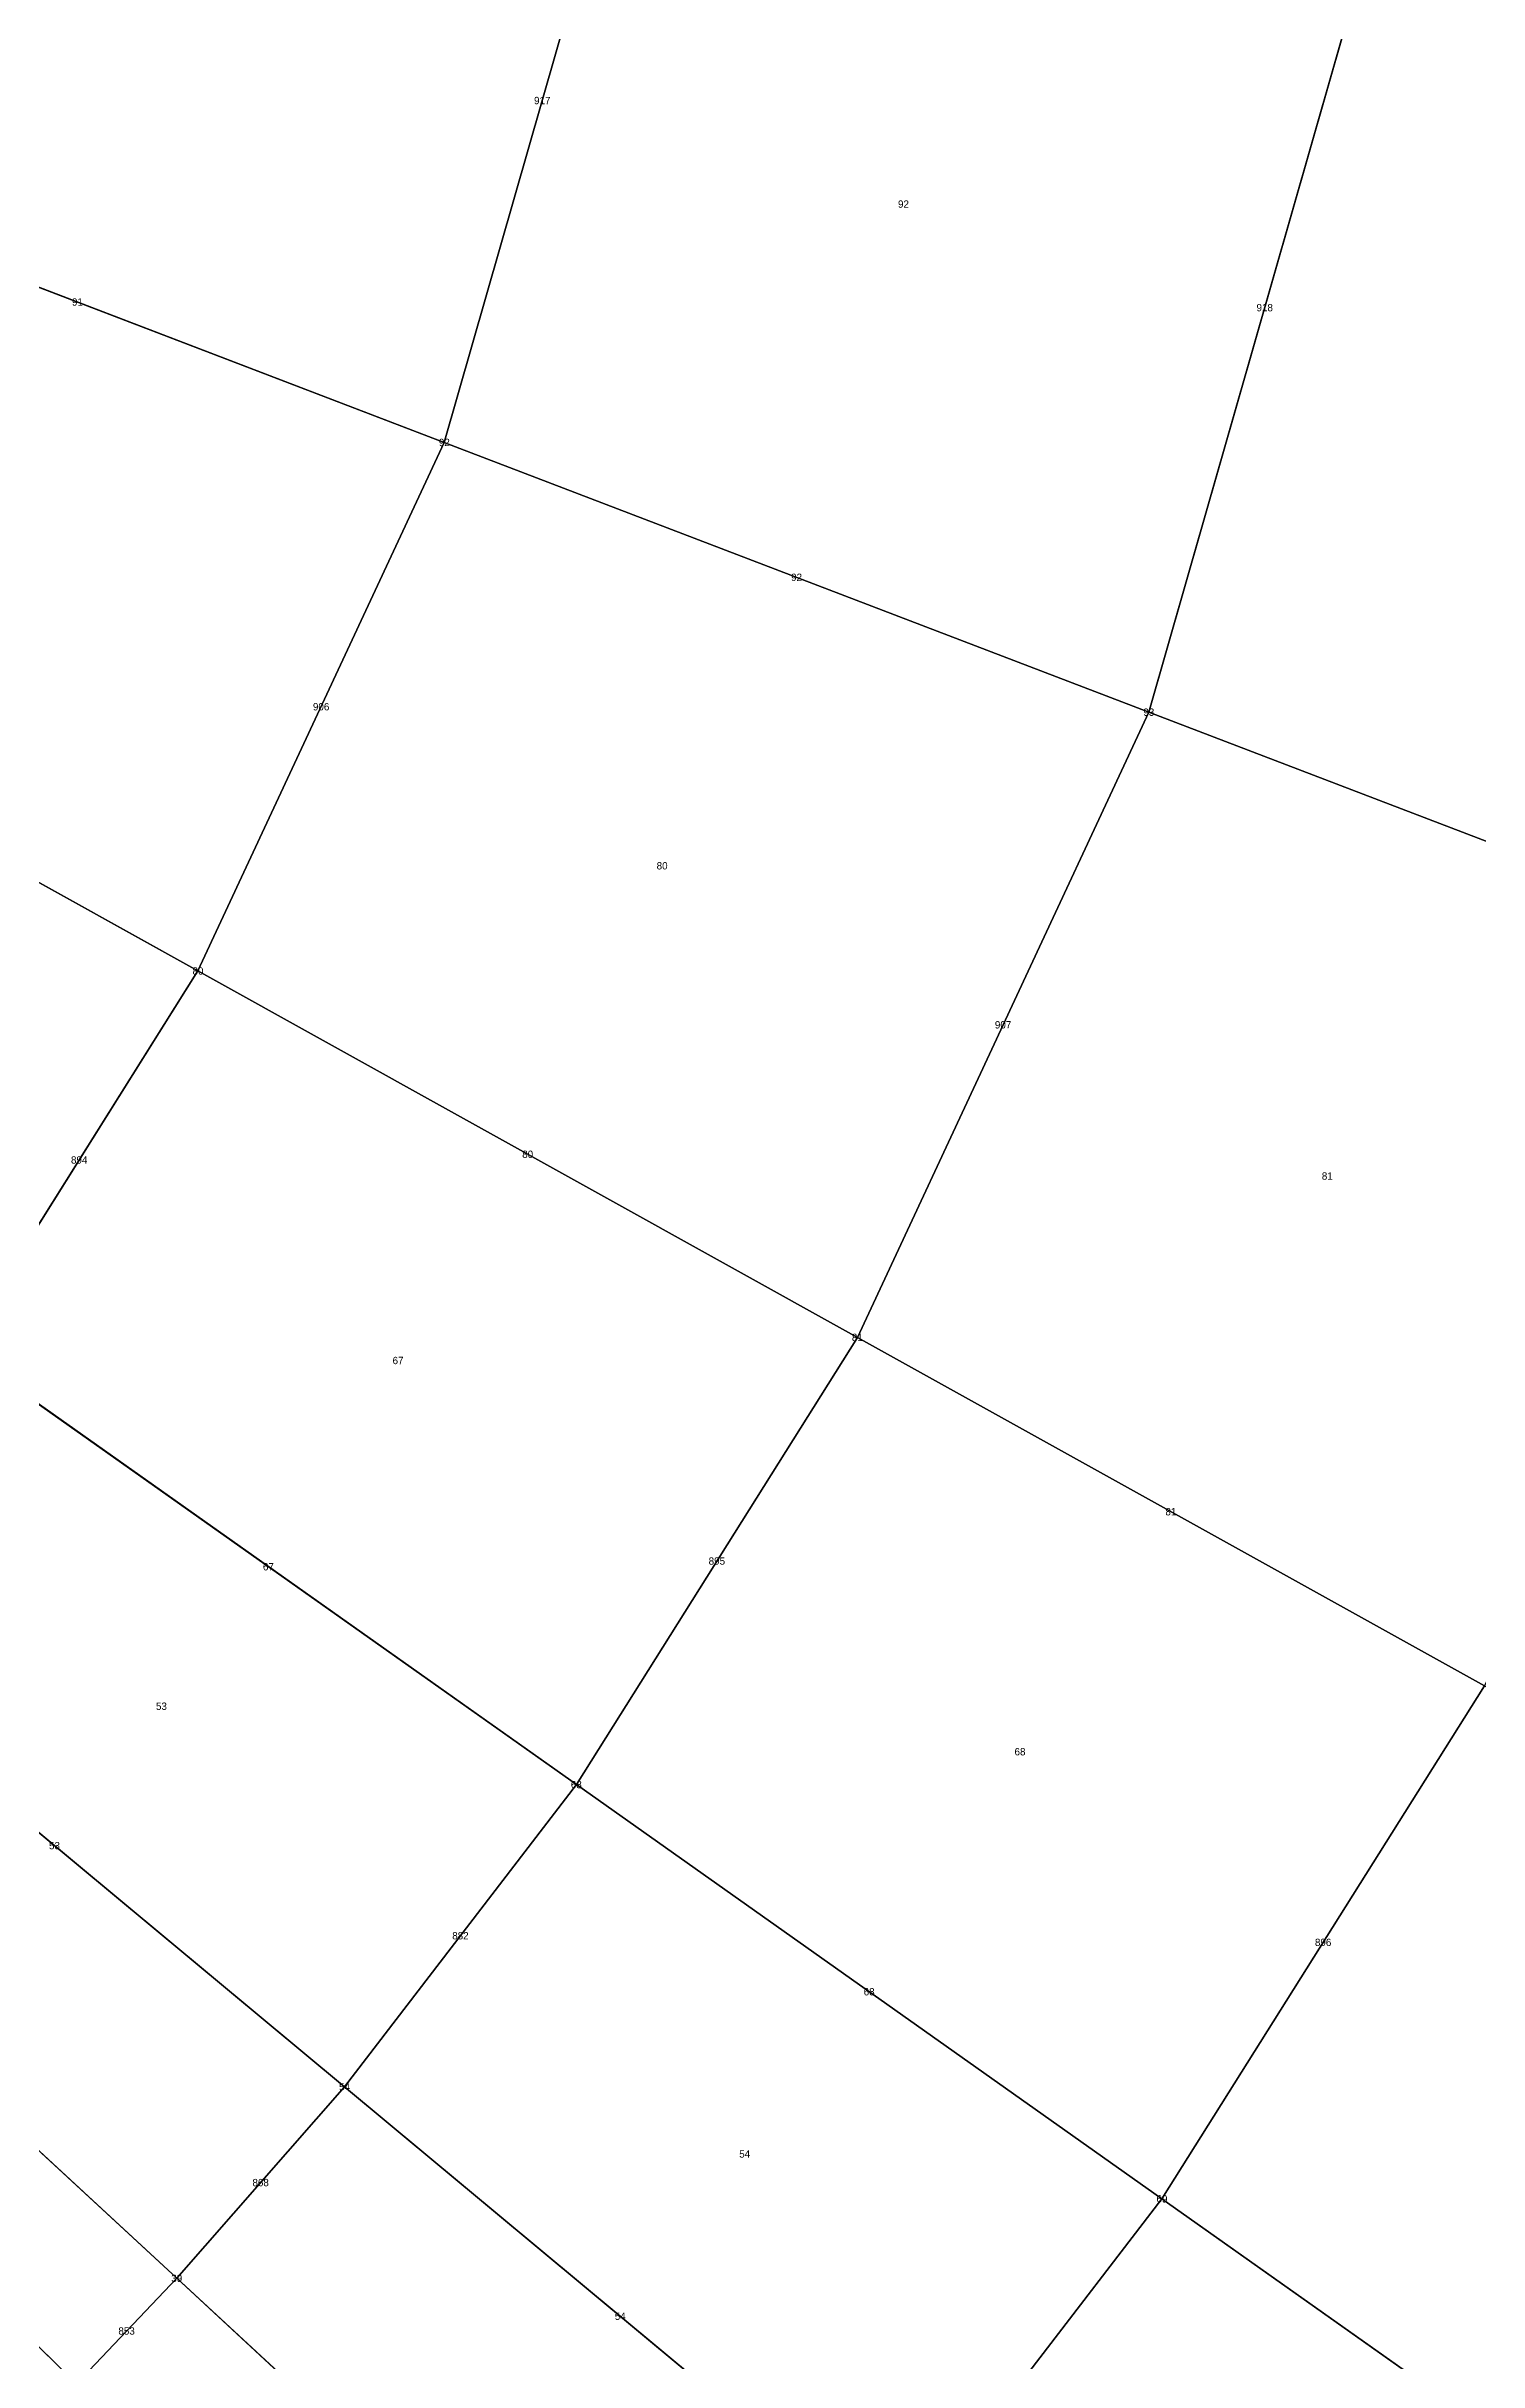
# Model space of a CAD drawing. Header units: metres. Extents: x -1.88 to 1.88, y -1.88 to 1.88.
# Drawn here: x 0.938 to 1.328, y -0.922 to -0.293 of the extents above; entities that cross this region are included whole.
import ezdxf
from ezdxf.enums import TextEntityAlignment as Align

# ---------------------------------------------------------------- set-up
doc = ezdxf.new("R2010")
doc.units = ezdxf.units.M

msp = doc.modelspace()

# ---------------------------------------------------------------- linework, layer by layer
at = {"layer": 'BRANCHES'}
for p, q in [((1.04662, -0.40052, 2.40321), (1.0999, -0.21458, 2.40321)), ((1.23825, -0.47386, 2.2964), (1.30129, -0.25387, 2.2964)), ((0.84701, -0.32414, 2.49174), (1.04662, -0.40052, 2.40321)), ((0.97961, -0.54424, 2.40321), (1.04662, -0.40052, 2.40321)), ((1.04662, -0.40052, 2.40321), (1.23825, -0.47386, 2.2964)), ((0.79278, -0.44045, 2.49174), (0.97961, -0.54424, 2.40321)), ((1.15897, -0.64389, 2.2964), (1.23825, -0.47386, 2.2964)), ((1.23825, -0.47386, 2.2964), (1.42047, -0.54359, 2.1721)), ((0.915, -0.647, 2.40321), (0.97961, -0.54424, 2.40321)), ((0.97961, -0.54424, 2.40321), (1.15897, -0.64389, 2.2964)), ((0.915, -0.647, 2.40321), (1.08253, -0.76547, 2.2964)), ((1.08253, -0.76547, 2.2964), (1.15897, -0.64389, 2.2964)), ((1.15897, -0.64389, 2.2964), (1.32952, -0.73864, 2.1721)), ((0.86169, -0.71647, 2.40321), (1.01946, -0.84765, 2.2964)), ((1.24183, -0.87811, 2.1721), (1.32952, -0.73864, 2.1721)), ((0.82312, -0.76046, 2.40321), (0.97383, -0.8997, 2.2964)), ((1.01946, -0.84765, 2.2964), (1.08253, -0.76547, 2.2964)), ((1.08253, -0.76547, 2.2964), (1.24183, -0.87811, 2.1721)), ((0.80006, -0.78469, 2.40321), (0.94655, -0.92836, 2.2964)), ((0.97383, -0.8997, 2.2964), (1.01946, -0.84765, 2.2964)), ((1.01946, -0.84765, 2.2964), (1.16948, -0.97239, 2.1721)), ((1.16948, -0.97239, 2.1721), (1.24183, -0.87811, 2.1721)), ((1.24183, -0.87811, 2.1721), (1.39168, -0.98406, 2.03128)), ((0.94655, -0.92836, 2.2964), (0.97383, -0.8997, 2.2964)), ((0.97383, -0.8997, 2.2964), (1.11713, -1.0321, 2.1721))]:
    msp.add_line(p, q, dxfattribs=at)
at = {"layer": 'Faces'}
for points in [[(0.84701, -0.32414, 2.49174), (0.89014, -0.17366, 2.49174), (1.0999, -0.21458, 2.40321), (1.04662, -0.40052, 2.40321)], [(1.04662, -0.40052, 2.40321), (1.0999, -0.21458, 2.40321), (1.30129, -0.25387, 2.2964), (1.23825, -0.47386, 2.2964)], [(1.23825, -0.47386, 2.2964), (1.30129, -0.25387, 2.2964), (1.49278, -0.29123, 2.1721), (1.42047, -0.54359, 2.1721)], [(0.79278, -0.44045, 2.49174), (0.84701, -0.32414, 2.49174), (1.04662, -0.40052, 2.40321), (0.97961, -0.54424, 2.40321)], [(0.97961, -0.54424, 2.40321), (1.04662, -0.40052, 2.40321), (1.23825, -0.47386, 2.2964), (1.15897, -0.64389, 2.2964)], [(0.7405, -0.52361, 2.49174), (0.79278, -0.44045, 2.49174), (0.97961, -0.54424, 2.40321), (0.915, -0.647, 2.40321)], [(1.15897, -0.64389, 2.2964), (1.23825, -0.47386, 2.2964), (1.42047, -0.54359, 2.1721), (1.32952, -0.73864, 2.1721)], [(0.915, -0.647, 2.40321), (0.97961, -0.54424, 2.40321), (1.15897, -0.64389, 2.2964), (1.08253, -0.76547, 2.2964)], [(0.86169, -0.71647, 2.40321), (0.915, -0.647, 2.40321), (1.08253, -0.76547, 2.2964), (1.01946, -0.84765, 2.2964)], [(1.08253, -0.76547, 2.2964), (1.15897, -0.64389, 2.2964), (1.32952, -0.73864, 2.1721), (1.24183, -0.87811, 2.1721)], [(0.82312, -0.76046, 2.40321), (0.86169, -0.71647, 2.40321), (1.01946, -0.84765, 2.2964), (0.97383, -0.8997, 2.2964)], [(1.24183, -0.87811, 2.1721), (1.32952, -0.73864, 2.1721), (1.48995, -0.82777, 2.03128), (1.39168, -0.98406, 2.03128)], [(0.80006, -0.78469, 2.40321), (0.82312, -0.76046, 2.40321), (0.97383, -0.8997, 2.2964), (0.94655, -0.92836, 2.2964)], [(1.01946, -0.84765, 2.2964), (1.08253, -0.76547, 2.2964), (1.24183, -0.87811, 2.1721), (1.16948, -0.97239, 2.1721)], [(0.79241, -0.79241, 2.40321), (0.80006, -0.78469, 2.40321), (0.94655, -0.92836, 2.2964), (0.9375, -0.9375, 2.2964)], [(0.97383, -0.8997, 2.2964), (1.01946, -0.84765, 2.2964), (1.16948, -0.97239, 2.1721), (1.11713, -1.0321, 2.1721)], [(1.16948, -0.97239, 2.1721), (1.24183, -0.87811, 2.1721), (1.39168, -0.98406, 2.03128), (1.31059, -1.08972, 2.03128)], [(0.94655, -0.92836, 2.2964), (0.97383, -0.8997, 2.2964), (1.11713, -1.0321, 2.1721), (1.08584, -1.06497, 2.1721)]]:
    msp.add_3dface(points, dxfattribs=at)
at = {"layer": 'NODI-Estradosso'}
for p in [(1.04662, -0.40052, 2.73064), (1.23825, -0.47386, 2.63712), (0.97961, -0.54424, 2.73064), (1.15897, -0.64389, 2.63712), (1.08253, -0.76547, 2.63712), (1.01946, -0.84765, 2.63712), (1.24183, -0.87811, 2.52963), (0.97383, -0.8997, 2.63712)]:
    msp.add_point(p, dxfattribs=at)
at = {"layer": 'NODI-Intradosso'}
for p in [(1.04662, -0.40052, 2.40321), (1.23825, -0.47386, 2.2964), (0.97961, -0.54424, 2.40321), (1.15897, -0.64389, 2.2964), (1.08253, -0.76547, 2.2964), (1.01946, -0.84765, 2.2964), (1.24183, -0.87811, 2.1721), (0.97383, -0.8997, 2.2964)]:
    msp.add_point(p, dxfattribs=at)

# ---------------------------------------------------------------- texts
at = {"layer": 'BRANCHES-Index'}
for s, p in [('917', (1.07326, -0.30755, 2.40321)), ('91', (0.94682, -0.36233, 2.44747)), ('918', (1.26977, -0.36386, 2.2964)), ('92', (1.14243, -0.43719, 2.3498)), ('906', (1.01311, -0.47238, 2.40321)), ('907', (1.19861, -0.55887, 2.2964)), ('894', (0.9473, -0.59562, 2.40321)), ('80', (1.06929, -0.59407, 2.3498)), ('81', (1.24425, -0.69127, 2.23425)), ('895', (1.12075, -0.70468, 2.2964)), ('67', (0.99876, -0.70623, 2.3498)), ('53', (0.94057, -0.78206, 2.3498)), ('882', (1.051, -0.80656, 2.2964)), ('896', (1.28567, -0.80837, 2.1721)), ('68', (1.16218, -0.82179, 2.23425)), ('868', (0.99665, -0.87368, 2.2964)), ('54', (1.09447, -0.91002, 2.23425)), ('853', (0.96019, -0.91403, 2.2964))]:
    msp.add_text(s, height=0.002, dxfattribs=at).set_placement(p, align=Align.MIDDLE_CENTER)
at = {"layer": 'Faces-Index'}
for s, p in [('92', (1.17152, -0.33571, 2.3498)), ('80', (1.10586, -0.51563, 2.3498)), ('81', (1.2868, -0.59999, 2.23425)), ('67', (1.03403, -0.65015, 2.3498)), ('53', (0.96967, -0.74415, 2.3498)), ('68', (1.20321, -0.75653, 2.23425)), ('54', (1.12832, -0.8659, 2.23425))]:
    msp.add_text(s, height=0.002, dxfattribs=at).set_placement(p, align=Align.MIDDLE_CENTER)
at = {"layer": 'NODI-Index'}
for s, p in [('92', (1.04662, -0.40052, 2.40321)), ('93', (1.23825, -0.47386, 2.2964)), ('80', (0.97961, -0.54424, 2.40321)), ('81', (1.15897, -0.64389, 2.2964)), ('68', (1.08253, -0.76547, 2.2964)), ('54', (1.01946, -0.84765, 2.2964)), ('69', (1.24183, -0.87811, 2.1721)), ('39', (0.97383, -0.8997, 2.2964))]:
    msp.add_text(s, height=0.002, dxfattribs=at).set_placement(p, align=Align.MIDDLE_CENTER)

doc.saveas('drawing.dxf')
